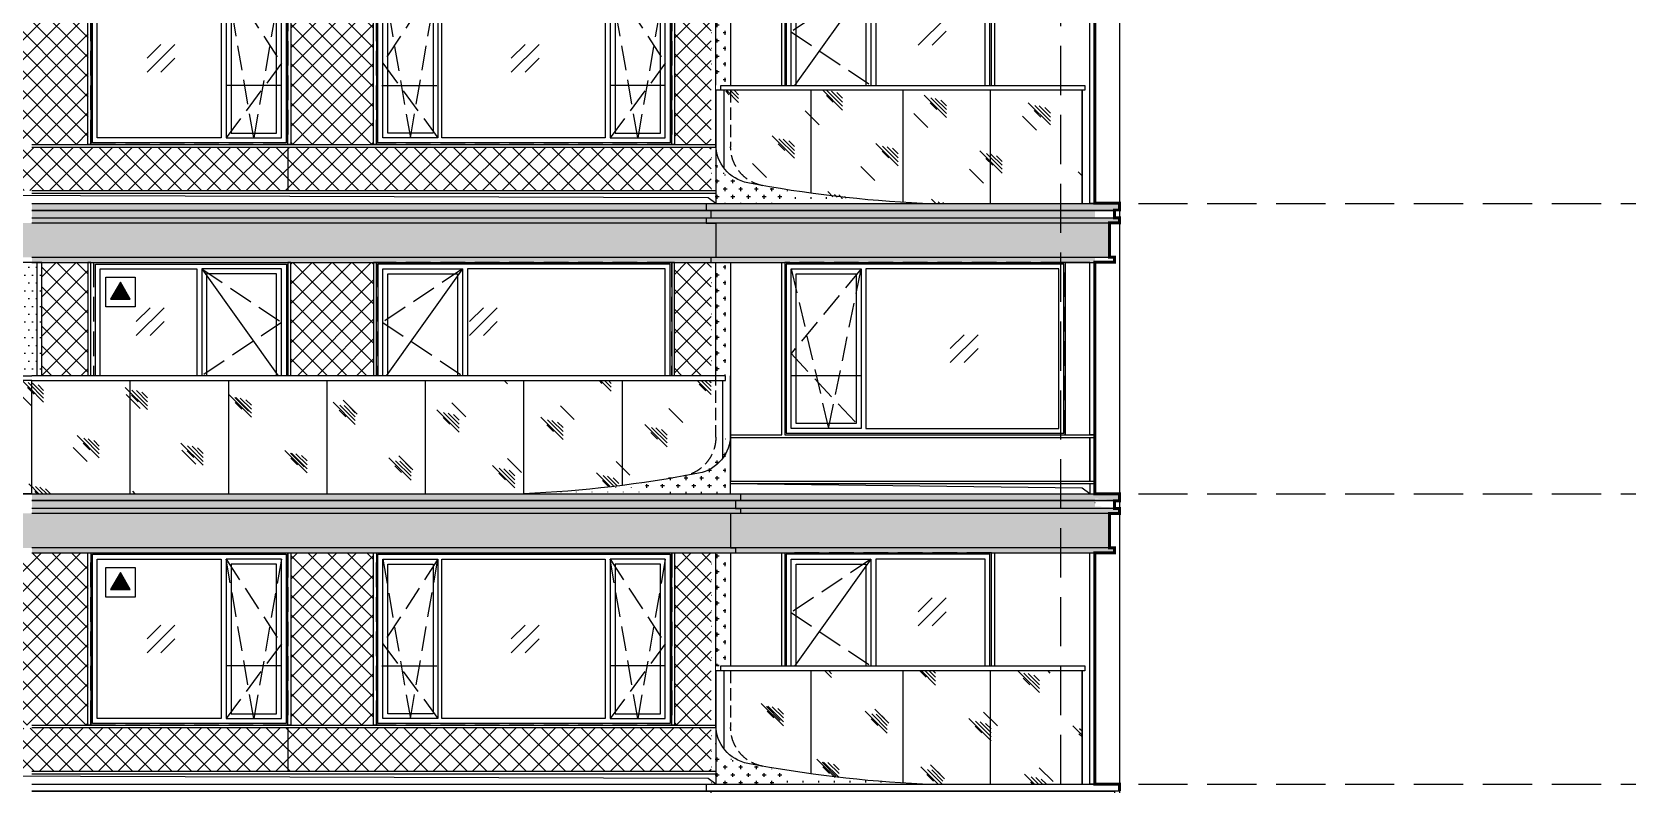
# Model space of a CAD drawing. Extents: x 646072 to 1012572, y -46617 to 16093.
# Drawn here: x 694069 to 710276, y -20802 to -13159 of the extents above; entities that cross this region are included whole.
import ezdxf

# ---------------------------------------------------------------- set-up
doc = ezdxf.new("R2010")
doc.units = 0
doc.header["$LTSCALE"] = 1000
doc.header["$MEASUREMENT"] = 0
for name, pattern in [('3#楼-HZS$0$3#楼-HZS$0$__DASH', [0.35, 0.25, -0.1]), ('3#楼-HZS$0$3#楼-HZS$0$DASH', [0.35, 0.25, -0.1]), ('3#楼-HZS$0$DASH', [0.35, 0.25, -0.1]), ('3#楼-HZS$0$DOTE', [2.42, 2, -0.2, 0.02, -0.2])]:
    doc.linetypes.add(name, pattern=pattern)
for name, color, linetype in [('3#楼-HZS$0$3#楼-HZS$0$00-立面灰色金属看线', 252, 'Continuous'), ('3#楼-HZS$0$3#楼-HZS$0$00-立面米色看线', 31, 'Continuous'), ('3#楼-HZS$0$3#楼-HZS$0$00-立面银灰色线脚', 254, 'Continuous'), ('3#楼-HZS$0$3#楼-HZS$0$A-ANNO-SYMB', 3, 'Continuous'), ('3#楼-HZS$0$3#楼-HZS$0$DOTE', 1, '3#楼-HZS$0$DOTE'), ('3#楼-HZS$0$3#楼-HZS$0$ELEV-WIND', 4, 'Continuous'), ('3#楼-HZS$0$3#楼-HZS$0$RAIL', 163, 'Continuous'), ('3#楼-HZS$0$3#楼-HZS$0$WINDOW', 4, 'Continuous'), ('3#楼-HZS$0$3#楼-HZS$0$填充-浅黄色铝板', 30, 'Continuous'), ('3#楼-HZS$0$3#楼-HZS$0$填充-玻璃', 150, 'Continuous'), ('3#楼-HZS$0$3#楼-HZS$0$填充-背板玻璃', 151, 'Continuous'), ('3#楼-HZS$0$3#楼-HZS$0$填充-银白色铝板', 115, 'Continuous'), ('3#楼-HZS$0$3#楼-HZS$0$轮廓', 255, 'Continuous')]:
    doc.layers.add(name, color=color, linetype=linetype)
pattern_1 = [(0, (-5409.44, -58333.215), (79.375, 79.375), [39.6875, -119.0625]), (90, (-5389.6, -58353.06), (-79.375, 79.375), [39.6875, -119.0625])]
pattern_2 = [(45, (-5318.23, -99899.73), (-100.0001, 100.0001), []), (135, (-5318.23, -99899.73), (-100.0001, -100.0001), [])]
pattern_3 = [(45, (-5418.2, -99859.7), (-489.8836, 489.8836), [224, -576]), (45, (-5322.2, -99819.7), (-489.8836, 489.8836), [96, -704]), (45, (-5418.2, -99819.7), (-489.8836, 489.8836), [160, -640]), (45, (-5370.2, -99859.7), (537.4012, -537.4012), [200, -600]), (45, (-5418.2, -99899.7), (-489.8836, 489.8836), [320, -480]), (45, (-5418.2, -99779.7), (-489.8836, 489.8836), [80, -720])]

# ---------------------------------------------------------------- blocks, each defined once
blk = doc.blocks.new('3#楼-HZS$0$3#楼-HZS$0$adf6h1d+f0j')
at = {"layer": '3#楼-HZS$0$3#楼-HZS$0$ELEV-WIND', "color": 8, "linetype": '3#楼-HZS$0$3#楼-HZS$0$__DASH'}
blk.add_lwpolyline([(61279, -24578), (63250, -24578), (63250, -26928), (61279, -26928)], close=True, dxfattribs=at)
at = {"layer": '3#楼-HZS$0$3#楼-HZS$0$ELEV-WIND'}
for points in [[(61294, -24593), (63235, -24593), (63235, -26913), (61294, -26913)], [(61344, -24643), (62325, -24643), (62325, -26863), (61344, -26863)], [(63185, -24643), (62375, -24643), (62375, -26863), (63185, -26863)], [(63135, -24693), (62425, -24693), (62425, -26813), (63135, -26813)]]:
    blk.add_lwpolyline(points, close=True, dxfattribs=at)
at = {"layer": '3#楼-HZS$0$3#楼-HZS$0$ELEV-WIND', "color": 8}
blk.add_lwpolyline([(62375, -24643), (63185, -25778), (62375, -26863)], dxfattribs=at)
at = {"layer": '3#楼-HZS$0$3#楼-HZS$0$ELEV-WIND', "color": 8, "linetype": '3#楼-HZS$0$DASH'}
blk.add_lwpolyline([(62375, -24643), (63185, -25186), (62375, -25728)], dxfattribs=at)
blk = doc.blocks.new('3#楼-HZS$0$3#楼-HZS$0$asde5f0s4d+9hj0')
at = {"layer": '3#楼-HZS$0$3#楼-HZS$0$ELEV-WIND', "color": 8, "linetype": '3#楼-HZS$0$3#楼-HZS$0$__DASH'}
blk.add_lwpolyline([(63250, -24578), (60250, -24578), (60250, -26928), (63250, -26928)], close=True, dxfattribs=at)
at = {"layer": '3#楼-HZS$0$3#楼-HZS$0$ELEV-WIND'}
for points in [[(63235, -24593), (60265, -24593), (60265, -26913), (63235, -26913)], [(60315, -24643), (61125, -24643), (61125, -26863), (60315, -26863)], [(60365, -24693), (61075, -24693), (61075, -26813), (60365, -26813)], [(63185, -24643), (61175, -24643), (61175, -26863), (63185, -26863)]]:
    blk.add_lwpolyline(points, close=True, dxfattribs=at)
at = {"layer": '3#楼-HZS$0$3#楼-HZS$0$ELEV-WIND', "color": 8}
blk.add_lwpolyline([(61125, -24643), (60315, -25778), (61125, -26863)], dxfattribs=at)
at = {"layer": '3#楼-HZS$0$3#楼-HZS$0$ELEV-WIND', "color": 8, "linetype": '3#楼-HZS$0$DASH'}
blk.add_lwpolyline([(61125, -24643), (60315, -25186), (61125, -25728)], dxfattribs=at)
blk = doc.blocks.new('3#楼-HZS$0$3#楼-HZS$0$dfg56h4f+g9h0k7')
at = {"layer": '3#楼-HZS$0$3#楼-HZS$0$RAIL'}
blk.add_lwpolyline([(426648, -363620), (419599, -363620), (419599, -363570), (426648, -363570)], dxfattribs=at)
at = {"layer": '3#楼-HZS$0$3#楼-HZS$0$WINDOW'}
for points in [[(419629, -364409), (419629, -363620)], [(420648, -364678), (420648, -363620)], [(421648, -364770), (421648, -363620)], [(422648, -364770), (422648, -363620)], [(423648, -364770), (423648, -363620)], [(424648, -364770), (424648, -363620)], [(425648, -364770), (425648, -363620)], [(426648, -364770), (426648, -363620)]]:
    blk.add_lwpolyline(points, dxfattribs=at)
blk = doc.blocks.new('3#楼-HZS$0$3#楼-HZS$0$tregfdgdg')
blk.add_wipeout([(55551, -25728), (62651, -25728), (62651, -26928), (55551, -26928)]).dxf.layer = '3#楼-HZS$0$3#楼-HZS$0$RAIL'
at = {"layer": '3#楼-HZS$0$3#楼-HZS$0$00-立面米色看线'}
blk.add_line((55551, -25728), (55551, -26327), dxfattribs=at)
at = {"layer": '3#楼-HZS$0$3#楼-HZS$0$00-立面米色看线', "linetype": '3#楼-HZS$0$3#楼-HZS$0$__DASH', "ltscale": 0.5}
blk.add_line((55701, -26354), (55701, -25728), dxfattribs=at)
at = {"layer": '3#楼-HZS$0$3#楼-HZS$0$00-立面米色看线'}
blk.add_lwpolyline([(62650, -26928), (55551, -26928), (55551, -25728)], dxfattribs=at)
for centre, radius, start, end in [((55951, -26327), 400, 180, 259.1129), ((58188, -14696), 12243, 259.1129, 267.4866)]:
    blk.add_arc(centre, radius, start, end, dxfattribs=at)
at = {"layer": '3#楼-HZS$0$3#楼-HZS$0$00-立面米色看线', "linetype": '3#楼-HZS$0$3#楼-HZS$0$__DASH', "ltscale": 0.5}
blk.add_arc((56101, -26354), 400, 180, 259.8509, dxfattribs=at)
blk.add_blockref('3#楼-HZS$0$3#楼-HZS$0$dfg56h4f+g9h0k7', (-363998, 337842))
blk = doc.blocks.new('3#楼-HZS$0$3#楼-HZS$0$asd+g04ds+9gj0')
at = {"layer": '3#楼-HZS$0$3#楼-HZS$0$ELEV-WIND', "color": 8, "linetype": '3#楼-HZS$0$3#楼-HZS$0$__DASH'}
blk.add_lwpolyline([(73200, -24578), (70350, -24578), (70350, -26328), (73200, -26328)], close=True, dxfattribs=at)
at = {"layer": '3#楼-HZS$0$3#楼-HZS$0$ELEV-WIND'}
for points in [[(73185, -24593), (70365, -24593), (70365, -26313), (73185, -26313)], [(70415, -24643), (71125, -24643), (71125, -26263), (70415, -26263)], [(70465, -24693), (71075, -24693), (71075, -26213), (70465, -26213)], [(73135, -24643), (71175, -24643), (71175, -26263), (73135, -26263)]]:
    blk.add_lwpolyline(points, close=True, dxfattribs=at)
at = {"layer": '3#楼-HZS$0$3#楼-HZS$0$ELEV-WIND', "color": 8, "linetype": '3#楼-HZS$0$3#楼-HZS$0$DASH'}
for points in [[(71125, -24643), (70415, -25503), (71125, -26263)], [(70415, -24643), (70795, -26263), (71125, -24643)]]:
    blk.add_lwpolyline(points, dxfattribs=at)
at = {"layer": '3#楼-HZS$0$3#楼-HZS$0$ELEV-WIND', "color": 8}
blk.add_lwpolyline([(71125, -25728), (70415, -25728)], dxfattribs=at)
blk = doc.blocks.new('3#楼-HZS$0$3#楼-HZS$0$df+gj504f+g90')
at = {"layer": '3#楼-HZS$0$3#楼-HZS$0$00-立面灰色金属看线'}
blk.add_lwpolyline([(383830, -386474), (383830, -386544), (383780, -386544), (383780, -386624), (383830, -386624), (383830, -386674), (383730, -386674), (383730, -387024), (383780, -387024), (383780, -387074)], dxfattribs=at)
for points in [[(379880, -388824), (379930, -388824), (379930, -387074), (379880, -387074)], [(380180, -388824), (379930, -388824), (379930, -387074), (380180, -387074)], [(384149, -389424), (384149, -387074), (384179, -387074), (384179, -389424)], [(387179, -389424), (387179, -387074), (387209, -387074), (387209, -389424)], [(388049, -389424), (388049, -387074), (388079, -387074), (388079, -389424)], [(390080, -389424), (390080, -387074), (390110, -387074), (390110, -389424)], [(379930, -389294), (379880, -389294), (379880, -388854), (379930, -388854)], [(379930, -389424), (379880, -389424), (379880, -389324), (379930, -389324)]]:
    blk.add_lwpolyline(points, close=True, dxfattribs=at)
at = {"layer": '3#楼-HZS$0$3#楼-HZS$0$00-立面米色看线'}
for points in [[(390680, -386474), (379630, -386474), (379630, -386544), (390680, -386544)], [(390680, -386544), (379680, -386544), (379680, -386624), (379630, -386624), (379630, -386674), (379730, -386674), (379730, -387024), (390680, -387024)], [(379680, -386624), (390680, -386624)], [(379730, -386674), (390680, -386674)], [(390680, -387074), (379680, -387074), (379680, -387024), (390680, -387024)]]:
    blk.add_lwpolyline(points, dxfattribs=at)
at = {"layer": '3#楼-HZS$0$3#楼-HZS$0$00-立面银灰色线脚'}
blk.add_lwpolyline([(390580, -387074), (390780, -387074), (390780, -389424), (390580, -389424)], close=True, dxfattribs=at)
blk.add_lwpolyline([(390630, -387074), (390630, -389424)], dxfattribs=at)
at = {"layer": '3#楼-HZS$0$3#楼-HZS$0$00-立面灰色金属看线', "xscale": -1}
for name, p in [('3#楼-HZS$0$3#楼-HZS$0$asd+g04ds+9gj0', (453380, -362496)), ('3#楼-HZS$0$3#楼-HZS$0$asde5f0s4d+9hj0', (447429, -362496)), ('3#楼-HZS$0$3#楼-HZS$0$adf6h1d+f0j', (451329, -362496))]:
    blk.add_blockref(name, p, dxfattribs=at)
at = {"layer": '3#楼-HZS$0$3#楼-HZS$0$RAIL'}
blk.add_blockref('3#楼-HZS$0$3#楼-HZS$0$tregfdgdg', (328030, -362496), dxfattribs=at)
at = {"layer": '3#楼-HZS$0$3#楼-HZS$0$00-立面灰色金属看线'}
for points in [[(383060, -387074), (383030, -387074), (383030, -388824), (379880, -388824), (379880, -388854), (383580, -388854), (383580, -388824), (383060, -388824)], [(379930, -388854), (383580, -388854), (383580, -389294), (379930, -389294)], [(383580, -389294), (379880, -389294), (379880, -389324), (383580, -389324)]]:
    blk.add_lwpolyline(points, close=True, dxfattribs=at)
blk.add_lwpolyline([(379930, -389424), (380009, -389365), (383580, -389324)], dxfattribs=at)
at = {"layer": '3#楼-HZS$0$3#楼-HZS$0$00-立面米色看线'}
blk.add_lwpolyline([(383730, -388224), (383730, -387074), (383580, -387074), (383580, -388224)], dxfattribs=at)
at = {"layer": '3#楼-HZS$0$3#楼-HZS$0$RAIL', "xscale": -1}
blk.add_blockref('3#楼-HZS$0$3#楼-HZS$0$tregfdgdg', (453330, -362496), dxfattribs=at)
blk = doc.blocks.new('3#楼-HZS$0$3#楼-HZS$0$ef6dsf+0hj')
at = {"layer": '3#楼-HZS$0$3#楼-HZS$0$ELEV-WIND', "color": 8, "linetype": '3#楼-HZS$0$3#楼-HZS$0$__DASH'}
blk.add_lwpolyline([(41500, -36879), (44500, -36879), (44500, -38629), (41500, -38629)], close=True, dxfattribs=at)
at = {"layer": '3#楼-HZS$0$3#楼-HZS$0$ELEV-WIND'}
for points in [[(41515, -36894), (44485, -36894), (44485, -38614), (41515, -38614)], [(41565, -36944), (42125, -36944), (42125, -38564), (41565, -38564)], [(42165, -36944), (43825, -36944), (43825, -38564), (42165, -38564)], [(44435, -36944), (43875, -36944), (43875, -38564), (44435, -38564)], [(41615, -36994), (42075, -36994), (42075, -38514), (41615, -38514)], [(44385, -36994), (43925, -36994), (43925, -38514), (44385, -38514)]]:
    blk.add_lwpolyline(points, close=True, dxfattribs=at)
at = {"layer": '3#楼-HZS$0$3#楼-HZS$0$ELEV-WIND', "color": 8, "linetype": '3#楼-HZS$0$3#楼-HZS$0$DASH'}
for points in [[(42125, -36944), (41565, -37804), (42125, -38564)], [(41565, -36944), (41845, -38564), (42125, -36944)], [(43875, -36944), (44435, -37804), (43875, -38564)], [(44435, -36944), (44155, -38564), (43875, -36944)]]:
    blk.add_lwpolyline(points, dxfattribs=at)
at = {"layer": '3#楼-HZS$0$3#楼-HZS$0$ELEV-WIND', "color": 8}
for points in [[(41555, -38029), (42115, -38029)], [(44435, -38029), (43875, -38029)]]:
    blk.add_lwpolyline(points, dxfattribs=at)
blk = doc.blocks.new('3#楼-HZS$0$3#楼-HZS$0$111+108osccw')
at = {"layer": '3#楼-HZS$0$3#楼-HZS$0$ELEV-WIND', "color": 8, "linetype": '3#楼-HZS$0$3#楼-HZS$0$__DASH'}
blk.add_lwpolyline([(38500, -36879), (40500, -36879), (40500, -38629), (38500, -38629)], close=True, dxfattribs=at)
at = {"layer": '3#楼-HZS$0$3#楼-HZS$0$ELEV-WIND'}
for points in [[(38515, -36894), (40485, -36894), (40485, -38614), (38515, -38614)], [(38565, -36944), (39825, -36944), (39825, -38564), (38565, -38564)], [(40435, -36944), (39875, -36944), (39875, -38564), (40435, -38564)], [(40385, -36994), (39925, -36994), (39925, -38514), (40385, -38514)]]:
    blk.add_lwpolyline(points, close=True, dxfattribs=at)
at = {"layer": '3#楼-HZS$0$3#楼-HZS$0$ELEV-WIND', "color": 8, "linetype": '3#楼-HZS$0$3#楼-HZS$0$DASH'}
for points in [[(39875, -36944), (40435, -37804), (39875, -38564)], [(40435, -36944), (40155, -38564), (39875, -36944)]]:
    blk.add_lwpolyline(points, dxfattribs=at)
at = {"layer": '3#楼-HZS$0$3#楼-HZS$0$ELEV-WIND', "color": 8}
blk.add_lwpolyline([(40435, -38029), (39875, -38029)], dxfattribs=at)
blk = doc.blocks.new('3#楼-HZS$0$3#楼-HZS$0$dfj50fg+k')
blk.add_wipeout([(378899, -143402), (378929, -143402), (378929, -144552), (382649, -144552), (382649, -143352), (378899, -143352)]).dxf.layer = '3#楼-HZS$0$3#楼-HZS$0$A-ANNO-SYMB'
at = {"layer": '3#楼-HZS$0$3#楼-HZS$0$00-立面灰色金属看线'}
blk.add_lwpolyline([(378929, -143402), (382649, -143402), (382649, -144552), (378929, -144552)], close=True, dxfattribs=at)
at = {"layer": '3#楼-HZS$0$3#楼-HZS$0$00-立面米色看线', "linetype": '3#楼-HZS$0$3#楼-HZS$0$__DASH', "ltscale": 0.5}
blk.add_line((382499, -143402), (382499, -143978), dxfattribs=at)
at = {"layer": '3#楼-HZS$0$3#楼-HZS$0$00-立面米色看线'}
blk.add_line((382649, -143978), (382649, -143402), dxfattribs=at)
blk.add_lwpolyline([(382649, -143402), (382649, -144552), (380549, -144552)], dxfattribs=at)
at = {"layer": '3#楼-HZS$0$3#楼-HZS$0$00-立面米色看线', "linetype": '3#楼-HZS$0$3#楼-HZS$0$__DASH', "ltscale": 0.5}
blk.add_arc((382099, -143978), 400, 280.1491, 0, dxfattribs=at)
at = {"layer": '3#楼-HZS$0$3#楼-HZS$0$00-立面米色看线'}
for centre, radius, start, end in [((382249, -143950), 400, 280.8871, 0), ((380012, -132320), 12243, 272.5134, 280.8871)]:
    blk.add_arc(centre, radius, start, end, dxfattribs=at)
at = {"layer": '3#楼-HZS$0$3#楼-HZS$0$RAIL'}
blk.add_lwpolyline([(382599, -143352), (378899, -143352), (378899, -143402), (382599, -143402)], close=True, dxfattribs=at)
at = {"layer": '3#楼-HZS$0$3#楼-HZS$0$WINDOW'}
for points in [[(378929, -143402), (378929, -144552)], [(379864, -143402), (379864, -144552)], [(380749, -143402), (380749, -144541)], [(381684, -143402), (381684, -144449)], [(382569, -143402), (382569, -144190)]]:
    blk.add_lwpolyline(points, dxfattribs=at)
blk = doc.blocks.new('3#楼-HZS$0$3#楼-HZS$0$FSD+5G04D+F970K')
at = {"layer": '3#楼-HZS$0$3#楼-HZS$0$ELEV-WIND', "color": 8, "linetype": '3#楼-HZS$0$3#楼-HZS$0$__DASH'}
blk.add_lwpolyline([(72399.829745, -27578.003346), (70300, -27578.003346), (70300, -29928.003346), (72399.829745, -29928.003346)], close=True, dxfattribs=at)
at = {"layer": '3#楼-HZS$0$3#楼-HZS$0$ELEV-WIND'}
for points in [[(72384.829745, -27593.003346), (70315, -27593.003346), (70315, -29913.003346), (72384.829745, -29913.003346)], [(70365, -27643.003346), (71175, -27643.003346), (71175, -29863.003346), (70365, -29863.003346)], [(70415, -27693.003346), (71125, -27693.003346), (71125, -29813.003346), (70415, -29813.003346)], [(72334.829745, -27643.003346), (71225, -27643.003346), (71225, -29863.003346), (72334.829745, -29863.003346)]]:
    blk.add_lwpolyline(points, close=True, dxfattribs=at)
at = {"layer": '3#楼-HZS$0$3#楼-HZS$0$ELEV-WIND', "color": 8}
blk.add_lwpolyline([(71175, -27643.003346), (70365, -28778.003346), (71175, -29863.003346)], dxfattribs=at)
at = {"layer": '3#楼-HZS$0$3#楼-HZS$0$ELEV-WIND', "color": 8, "linetype": '3#楼-HZS$0$DASH'}
blk.add_lwpolyline([(71175, -27643.003346), (70365, -28185.503346), (71175, -28728.003346)], dxfattribs=at)
blk = doc.blocks.new('3#楼-HZS$0$3#楼-HZS$0$dfj54+gf90l7')
at = {"layer": '3#楼-HZS$0$3#楼-HZS$0$00-立面灰色金属看线'}
for points in [[(383480, -379581), (383480, -379651), (383530, -379651), (383530, -379731), (383480, -379731), (383480, -379781), (383580, -379781), (383580, -380131), (383530, -380131), (383530, -380181)], [(390680, -381931), (383730, -381931), (383730, -381961), (390680, -381961)], [(390680, -382401), (383730, -382401), (383730, -382431), (390680, -382431)]]:
    blk.add_lwpolyline(points, dxfattribs=at)
for points in [[(379880, -382531), (379930, -382531), (379930, -380181), (379880, -380181)], [(380930, -380181), (380900, -380181), (380900, -382531), (380930, -382531)], [(383060, -380181), (383030, -380181), (383030, -382531), (383060, -382531)], [(384179, -380181), (384149, -380181), (384149, -381931), (384179, -381931)], [(387209, -380181), (387179, -380181), (387179, -381931), (387209, -381931)], [(388080, -380181), (388050, -380181), (388050, -381931), (388080, -381931)], [(390110, -380181), (390080, -380181), (390080, -381931), (390110, -381931)]]:
    blk.add_lwpolyline(points, close=True, dxfattribs=at)
at = {"layer": '3#楼-HZS$0$3#楼-HZS$0$00-立面米色看线'}
for points in [[(390680, -379581), (379630, -379581), (379630, -379651), (390680, -379651)], [(390680, -379651), (379680, -379651), (379680, -379731), (379630, -379731), (379630, -379781), (379730, -379781), (379730, -380131), (390680, -380131)], [(379680, -379731), (390680, -379731)], [(379730, -379781), (390680, -379781)], [(390680, -380181), (379680, -380181), (379680, -380131), (390680, -380131)], [(383730, -381381), (383730, -380181), (383580, -380181), (383580, -381331)]]:
    blk.add_lwpolyline(points, dxfattribs=at)
at = {"layer": '3#楼-HZS$0$3#楼-HZS$0$WINDOW'}
blk.add_lwpolyline([(388080, -381961), (388080, -382401)], dxfattribs=at)
at = {"layer": '3#楼-HZS$0$3#楼-HZS$0$00-立面灰色金属看线', "extrusion": (0, 0, -1), "zscale": -1}
blk.add_blockref('3#楼-HZS$0$3#楼-HZS$0$FSD+5G04D+F970K', (-453330, -352603), dxfattribs=at)
at = {"layer": '3#楼-HZS$0$3#楼-HZS$0$A-ANNO-SYMB', "xscale": -1}
for name, p in [('3#楼-HZS$0$3#楼-HZS$0$ef6dsf+0hj', (428679, -343302)), ('3#楼-HZS$0$3#楼-HZS$0$111+108osccw', (428580, -343302))]:
    blk.add_blockref(name, p, dxfattribs=at)
blk.add_blockref('3#楼-HZS$0$3#楼-HZS$0$dfj50fg+k', (1081, -237979))
at = {"layer": '3#楼-HZS$0$3#楼-HZS$0$00-立面灰色金属看线'}
blk.add_lwpolyline([(383730, -382531), (383809, -382473), (397629, -382431)], dxfattribs=at)
blk = doc.blocks.new('3#楼-HZS$0$3#楼-HZS$0$d+ff+g89+0k4')
blk.add_wipeout([(387074, -372010), (387034, -371828), (386964, -371627), (386772, -371345), (386557, -371146), (386251, -370979), (385972, -370907), (385787, -370894), (365638, -370894), (365638, -371294), (385787, -371294), (385939, -371307), (386099, -371349), (386244, -371419), (386382, -371519), (386478, -371617), (386626, -371869), (386687, -372194), (386687, -393644), (386683, -393692), (386669, -393742), (386650, -393788), (386616, -393838), (386560, -393889), (386489, -393926), (386408, -393944), (365888, -393944), (365888, -394344), (386374, -394344), (386538, -394327), (386690, -394275), (386830, -394186), (386943, -394069), (387019, -393944), (387071, -393791), (387087, -393644), (387087, -372305), (387087, -372194)]).translate(0, 0, 0)
at = {"layer": '3#楼-HZS$0$3#楼-HZS$0$00-立面米色看线', "color": 251}
blk.add_line((365888, -378541, 0), (365888, -402894, 0), dxfattribs=at)
blk = doc.blocks.new('3#楼-HZS$0$3#楼-HZS$0$D+FJ04F+G970K')
at = {"layer": '3#楼-HZS$0$3#楼-HZS$0$轮廓', "const_width": 30, "elevation": 0}
blk.add_lwpolyline([(240400, -44166), (240400, -46512), (240650, -46512), (240650, -46582), (240600, -46582), (240600, -46662), (240650, -46662), (240650, -46712), (240550, -46712), (240550, -47062), (240600, -47062), (240600, -47112), (240400, -47112), (240400, -49466), (240650, -49466), (240650, -49536), (240600, -49536), (240600, -49616), (240650, -49616), (240650, -49666), (240550, -49666), (240550, -50016), (240600, -50016), (240600, -50066), (240400, -50066), (240400, -52416), (240650, -52416), (240650, -52486)], dxfattribs=at)
blk = doc.blocks.new('3#楼-HZS$0$3#楼-HZS$0$d+gfsh5d+f8hj')
at = {"color": 8, "elevation": 0}
for points in [[(760595, -15362), (760312, -15644)], [(760595, -15503), (760453, -15644)], [(752508, -18312), (752367, -18453)], [(752649, -18312), (752367, -18594)], [(755894, -18312), (755752, -18453)], [(756035, -18312), (755752, -18594)], [(752649, -18453), (752508, -18594)], [(756035, -18453), (755894, -18594)], [(760453, -21262), (760312, -21403)], [(760595, -21262), (760312, -21544)], [(760595, -21403), (760453, -21544)]]:
    blk.add_lwpolyline(points, dxfattribs=at)
at = {"color": 8}
for points in [[(752618, -15637), (752477, -15778)], [(752760, -15637), (752477, -15919)], [(756319, -15637), (756177, -15778)], [(756460, -15637), (756177, -15919)], [(752760, -15778), (752618, -15919)], [(756460, -15778), (756319, -15919)], [(760778, -18587), (760637, -18728)], [(760920, -18587), (760637, -18869)], [(760920, -18728), (760778, -18869)], [(752618, -21537), (752477, -21678)], [(752760, -21537), (752477, -21819)], [(756319, -21537), (756177, -21678)], [(756460, -21537), (756177, -21819)], [(752760, -21678), (752618, -21819)], [(756460, -21678), (756319, -21819)]]:
    blk.add_lwpolyline(points, dxfattribs=at)
blk = doc.blocks.new('3#楼-HZS$0$3#楼-HZS$0$d+fh0j4+gf0l')
at = {"layer": '3#楼-HZS$0$3#楼-HZS$0$填充-浅黄色铝板'}
h = blk.add_hatch(dxfattribs=at)
h.set_pattern_fill('CROSS', color=256, scale=50)
h.set_pattern_definition(pattern_1)
h.paths.add_polyline_path([(515753, 13317), (515903, 13317), (515903, 12167), (515753, 12167)])
h = blk.add_hatch(dxfattribs=at)
h.set_pattern_fill('CROSS', color=256, scale=50)
h.set_pattern_definition(pattern_1)
h.paths.add_polyline_path([(515903, 11569, -0.359593), (515579, 11176, -0.008212), (515182, 11106), (515182, 10967), (515903, 10967)])
h.paths.add_polyline_path([(515137, 11099, -0.001033), (515087, 11092), (515087, 11032), (514635, 11032, -0.011475), (514075, 10982), (515137, 10982)])
h = blk.add_hatch(dxfattribs=at)
h.set_pattern_fill('CROSS', color=256, scale=50)
h.set_pattern_definition([(0, (-5418.23, -102849.73), (79.375, 79.375), [39.6875, -119.0625]), (90, (-5398.39, -102869.57), (-79.375, 79.375), [39.6875, -119.0625])])
h.paths.add_polyline_path([(511753, 10770), (522803, 10767), (522803, 10967), (511753, 10967), (511753, 10897), (512003, 10897), (512003, 10817), (511753, 10820)])
h = blk.add_hatch(dxfattribs=at)
h.set_pattern_fill('CROSS', color=256, scale=50)
h.set_pattern_definition(pattern_1)
h.paths.add_polyline_path([(512002, 10367), (522802, 10367), (522802, 10417), (512002, 10417)])
h = blk.add_hatch(dxfattribs=at)
h.set_pattern_fill('CROSS', color=256, scale=50)
h.set_pattern_definition(pattern_1)
h.paths.add_polyline_path([(515903, 10367), (515753, 10367), (515753, 9217), (515903, 9217)])
h = blk.add_hatch(dxfattribs=at)
h.set_pattern_fill('CROSS', color=256, scale=50)
h.set_pattern_definition(pattern_1)
h.paths.add_polyline_path([(515753, 8619, 0.359593), (516078, 8226, 0.008212), (516474, 8156), (516474, 8017), (515753, 8017)])
h.paths.add_polyline_path([(516519, 8149, 0.001033), (516569, 8142), (516569, 8082), (517021, 8082, 0.011475), (517581, 8032), (516519, 8032)])
h = blk.add_hatch(dxfattribs=at)
h.set_pattern_fill('CROSS', color=256, scale=50)
h.set_pattern_definition([(0, (-5418.23, -105799.73), (79.375, 79.375), [39.6875, -119.0625]), (90, (-5398.39, -105819.57), (-79.375, 79.375), [39.6875, -119.0625])])
h.paths.add_polyline_path([(511753, 7807), (522803, 7817), (522803, 8017), (511753, 8007), (511753, 7957), (512003, 7967), (512003, 7887), (511753, 7877)])
h = blk.add_hatch(dxfattribs=at)
h.set_pattern_fill('CROSS', color=252, scale=50)
h.set_pattern_definition([(0, (-5418.23, -90969.72), (79.375, 79.375), [39.6875, -119.0625]), (90, (-5398.39, -90989.56), (-79.375, 79.375), [39.6875, -119.0625])])
h.paths.add_polyline_path([(512003, 7967), (511953, 7967), (511953, 7887), (512003, 7887)])
h = blk.add_hatch(dxfattribs=at)
h.set_pattern_fill('CROSS', color=256, scale=50)
h.set_pattern_definition(pattern_1)
h.paths.add_polyline_path([(511803, 7417), (522802, 7417), (522802, 7467), (511803, 7467)])
h = blk.add_hatch(dxfattribs=at)
h.set_pattern_fill('CROSS', color=256, scale=50)
h.set_pattern_definition(pattern_1)
h.paths.add_polyline_path([(515753, 7417), (515903, 7417), (515903, 6267), (515753, 6267)])
h = blk.add_hatch(dxfattribs=at)
h.set_pattern_fill('CROSS', color=256, scale=50)
h.set_pattern_definition(pattern_1)
h.paths.add_polyline_path([(515903, 5669, -0.359593), (515579, 5276, -0.008212), (515182, 5206), (515182, 5067), (515903, 5067)])
h.paths.add_polyline_path([(515137, 5199, -0.001033), (515087, 5192), (515087, 5132), (514635, 5132, -0.011475), (514075, 5082), (515137, 5082)])
at = {"layer": '3#楼-HZS$0$3#楼-HZS$0$填充-玻璃'}
h = blk.add_hatch(dxfattribs=at)
h.set_pattern_fill('玻璃1', color=150, scale=100)
h.set_pattern_definition(pattern_3)
h.paths.add_polyline_path([(513068, 12117), (512133, 12117), (512133, 10967), (513068, 10967)])
h.paths.add_polyline_path([(514003, 12117), (513068, 12117), (513068, 10967), (513804, 10967, 0.004084), (514003, 10977)])
h.paths.add_polyline_path([(514939, 12117), (514003, 12117), (514003, 10977, 0.019195), (514939, 11070)])
h.paths.add_polyline_path([(515754, 12117), (514939, 12117), (514939, 11070, 0.010041), (515424, 11147, 0.363234), (515754, 11541)])
h = blk.add_hatch(dxfattribs=at)
h.set_pattern_fill('玻璃1', color=150, scale=100)
h.set_pattern_definition([(45, (-5418.8, -135440.1), (-489.8836, 489.8836), [224, -576]), (45, (-5322.8, -135400.1), (-489.8836, 489.8836), [96, -704]), (45, (-5418.8, -135400.1), (-489.8836, 489.8836), [160, -640]), (45, (-5370.8, -135440.1), (537.4012, -537.4012), [200, -600]), (45, (-5418.8, -135480.1), (-489.8836, 489.8836), [320, -480]), (45, (-5418.8, -135360.1), (-489.8836, 489.8836), [80, -720])])
h.paths.add_polyline_path([(529702, 9167), (522803, 9167), (515903, 9167), (515903, 8591, 0.363234), (516233, 8197, 0.033333), (517853, 8017), (522803, 8017), (527752, 8017, 0.033333), (529372, 8197, 0.363234), (529702, 8591)])
h = blk.add_hatch(dxfattribs=at)
h.set_pattern_fill('玻璃1', color=150, scale=100)
h.set_pattern_definition(pattern_3)
h.paths.add_polyline_path([(513068, 6217), (512133, 6217), (512133, 5067), (513068, 5067)])
h.paths.add_polyline_path([(514003, 6217), (513068, 6217), (513068, 5067), (513804, 5067, 0.004084), (514003, 5077)])
h.paths.add_polyline_path([(514939, 6217), (514003, 6217), (514003, 5077, 0.019195), (514939, 5170)])
h.paths.add_polyline_path([(515754, 6217), (514939, 6217), (514939, 5170, 0.010041), (515424, 5247, 0.363234), (515754, 5641)])
at = {"layer": '3#楼-HZS$0$3#楼-HZS$0$填充-背板玻璃'}
h = blk.add_hatch(dxfattribs=at)
h.set_pattern_fill('多孔材料', color=256, scale=50)
h.set_pattern_definition(pattern_2)
h.paths.add_polyline_path([(515903, 11569), (516272, 11569), (516272, 13317), (515903, 13317)])
h.paths.add_polyline_path([(519332, 13317), (520172, 13317), (520172, 11567), (519332, 11567)])
h.paths.add_polyline_path([(523373, 13317), (522232, 13317), (522232, 11567), (523373, 11567)])
h.paths.add_polyline_path([(526273, 13317), (525433, 13317), (525433, 11567), (526273, 11567)])
h.paths.add_polyline_path([(529702, 11569), (529333, 11569), (529333, 13317), (529702, 13317)])
h.paths.add_polyline_path([(515903, 11537), (529702, 11537), (529702, 11097), (515903, 11097)])
h = blk.add_hatch(dxfattribs=at)
h.set_pattern_fill('多孔材料', color=256, scale=50)
h.set_pattern_definition(pattern_2)
h.paths.add_polyline_path([(516272, 10367), (515903, 10367), (515903, 9217), (516272, 9217)])
h.paths.add_polyline_path([(519332, 10367), (520172, 10367), (520172, 9217), (519332, 9217)])
h.paths.add_polyline_path([(522232, 10367), (522702, 10367), (522702, 9217), (522232, 9217)])
h.paths.add_polyline_path([(522902, 10367), (523372, 10367), (523372, 9217), (522902, 9217)])
h.paths.add_polyline_path([(525432, 10367), (526273, 10367), (526273, 9217), (525432, 9217)])
h.paths.add_polyline_path([(529702, 10367), (529333, 10367), (529333, 9217), (529702, 9217)])
h = blk.add_hatch(dxfattribs=at)
h.set_pattern_fill('多孔材料', color=256, scale=50)
h.set_pattern_definition(pattern_2)
h.paths.add_polyline_path([(515903, 5669), (516272, 5669), (516272, 7417), (515903, 7417)])
h.paths.add_polyline_path([(519332, 7417), (520172, 7417), (520172, 5667), (519332, 5667)])
h.paths.add_polyline_path([(523373, 7417), (522232, 7417), (522232, 5667), (523373, 5667)])
h.paths.add_polyline_path([(526273, 7417), (525433, 7417), (525433, 5667), (526273, 5667)])
h.paths.add_polyline_path([(529702, 5669), (529333, 5669), (529333, 7417), (529702, 7417)])
h.paths.add_polyline_path([(515903, 5637), (529702, 5637), (529702, 5197), (515903, 5197)])
at = {"layer": '3#楼-HZS$0$3#楼-HZS$0$填充-银白色铝板'}
h = blk.add_hatch(dxfattribs=at)
h.set_pattern_fill('DOTS', color=256, scale=50)
h.set_pattern_definition([(0, (-5418.91, -102849.425), (39.6875, 79.375), [0, -79.375])])
h.paths.add_polyline_path([(532553, 10417), (532553, 10767), (511853, 10771), (511853, 10421)])
h = blk.add_hatch(dxfattribs=at)
h.set_pattern_fill('DOTS', color=256, scale=50)
h.set_pattern_definition([(0, (-5417.89, -105799.72), (39.6875, 79.375), [0, -79.375])])
h.paths.add_polyline_path([(522703, 10367), (522903, 10367), (522903, 9217), (522703, 9217)])
h = blk.add_hatch(dxfattribs=at)
h.set_pattern_fill('DOTS', color=256, scale=50)
h.set_pattern_definition([(0, (-5418.91, -105799.425), (39.6875, 79.375), [0, -79.375])])
h.paths.add_polyline_path([(532553, 7467), (532553, 7817), (511853, 7817), (511853, 7467)])
blk = doc.blocks.new('3#楼-HZS$0$A$C409565B8')
h = blk.add_hatch(color=1)
h.dxf.hatch_style = 1
h.paths.add_polyline_path([(250, 77), (150, 250), (50, 77)])
blk.add_lwpolyline([(0, 300), (300, 300), (300, 0), (0, 0)], close=True)
at = {"color": 1}
blk.add_lwpolyline([(250, 77), (150, 250), (50, 77)], close=True, dxfattribs=at)
blk = doc.blocks.new('*U519')
blk.add_blockref('3#楼-HZS$0$A$C409565B8', (-150, -150))
blk = doc.blocks.new('*U517')
at = {"color": 0, "linetype": 'ByBlock', "lineweight": -2, "transparency": 16777216}
for p in [(0, 11800), (0, 8850)]:
    blk.add_blockref('*U519', p, dxfattribs=at)

msp = doc.modelspace()

# ---------------------------------------------------------------- linework, layer by layer
at = {"layer": '3#楼-HZS$0$3#楼-HZS$0$DOTE', "linetype": '3#楼-HZS$0$3#楼-HZS$0$__DASH', "ltscale": 2}
for p, q in [((652810.9, -14901.8), (718310.9, -14901.8)), ((652810.9, -17851.8), (718310.9, -17851.8)), ((652810.9, -20801.8), (718310.9, -20801.8))]:
    msp.add_line(p, q, dxfattribs=at)

# ---------------------------------------------------------------- next in the draw order: block references
at = {"xscale": -1}
msp.add_blockref('3#楼-HZS$0$3#楼-HZS$0$df+gj504f+g90', (1084748, 365671.8, 0), dxfattribs=at)

# ---------------------------------------------------------------- next in the draw order: block references
msp.add_blockref('3#楼-HZS$0$3#楼-HZS$0$dfj54+gf90l7', (1084748, 361729.4, 0), dxfattribs=at)

# ---------------------------------------------------------------- next in the draw order: block references
msp.add_blockref('3#楼-HZS$0$3#楼-HZS$0$df+gj504f+g90', (1084748, 371571.8, 0), dxfattribs=at)

# ---------------------------------------------------------------- next in the draw order: block references
msp.add_blockref('3#楼-HZS$0$3#楼-HZS$0$dfj54+gf90l7', (1084748, 367629.4, 0), dxfattribs=at)

# ---------------------------------------------------------------- next in the draw order: block references
msp.add_blockref('3#楼-HZS$0$3#楼-HZS$0$d+ff+g89+0k4', (1071005.8, 367241.8, 0), dxfattribs=at)

# ---------------------------------------------------------------- next in the draw order: linework, layer by layer
at = {"layer": '3#楼-HZS$0$3#楼-HZS$0$DOTE', "linetype": '3#楼-HZS$0$3#楼-HZS$0$__DASH', "ltscale": 2}
msp.add_line((704517.9, -2101.8, 0), (704517.9, -37215.3, 0), dxfattribs=at)

# ---------------------------------------------------------------- next in the draw order: block references
at = {"color": 2}
msp.add_blockref('3#楼-HZS$0$3#楼-HZS$0$D+FJ04F+G970K', (464468.3, 31613.9, 0), dxfattribs=at)
at = {"xscale": -1}
msp.add_blockref('3#楼-HZS$0$3#楼-HZS$0$d+fh0j4+gf0l', (1216871.4, -25868.8, 0), dxfattribs=at)
for name, p in [('*U517', (694968.4, -27601.8, 0)), ('3#楼-HZS$0$3#楼-HZS$0$d+gfsh5d+f8hj', (-57238, 2351.2, 0))]:
    msp.add_blockref(name, p)

doc.saveas('drawing.dxf')
